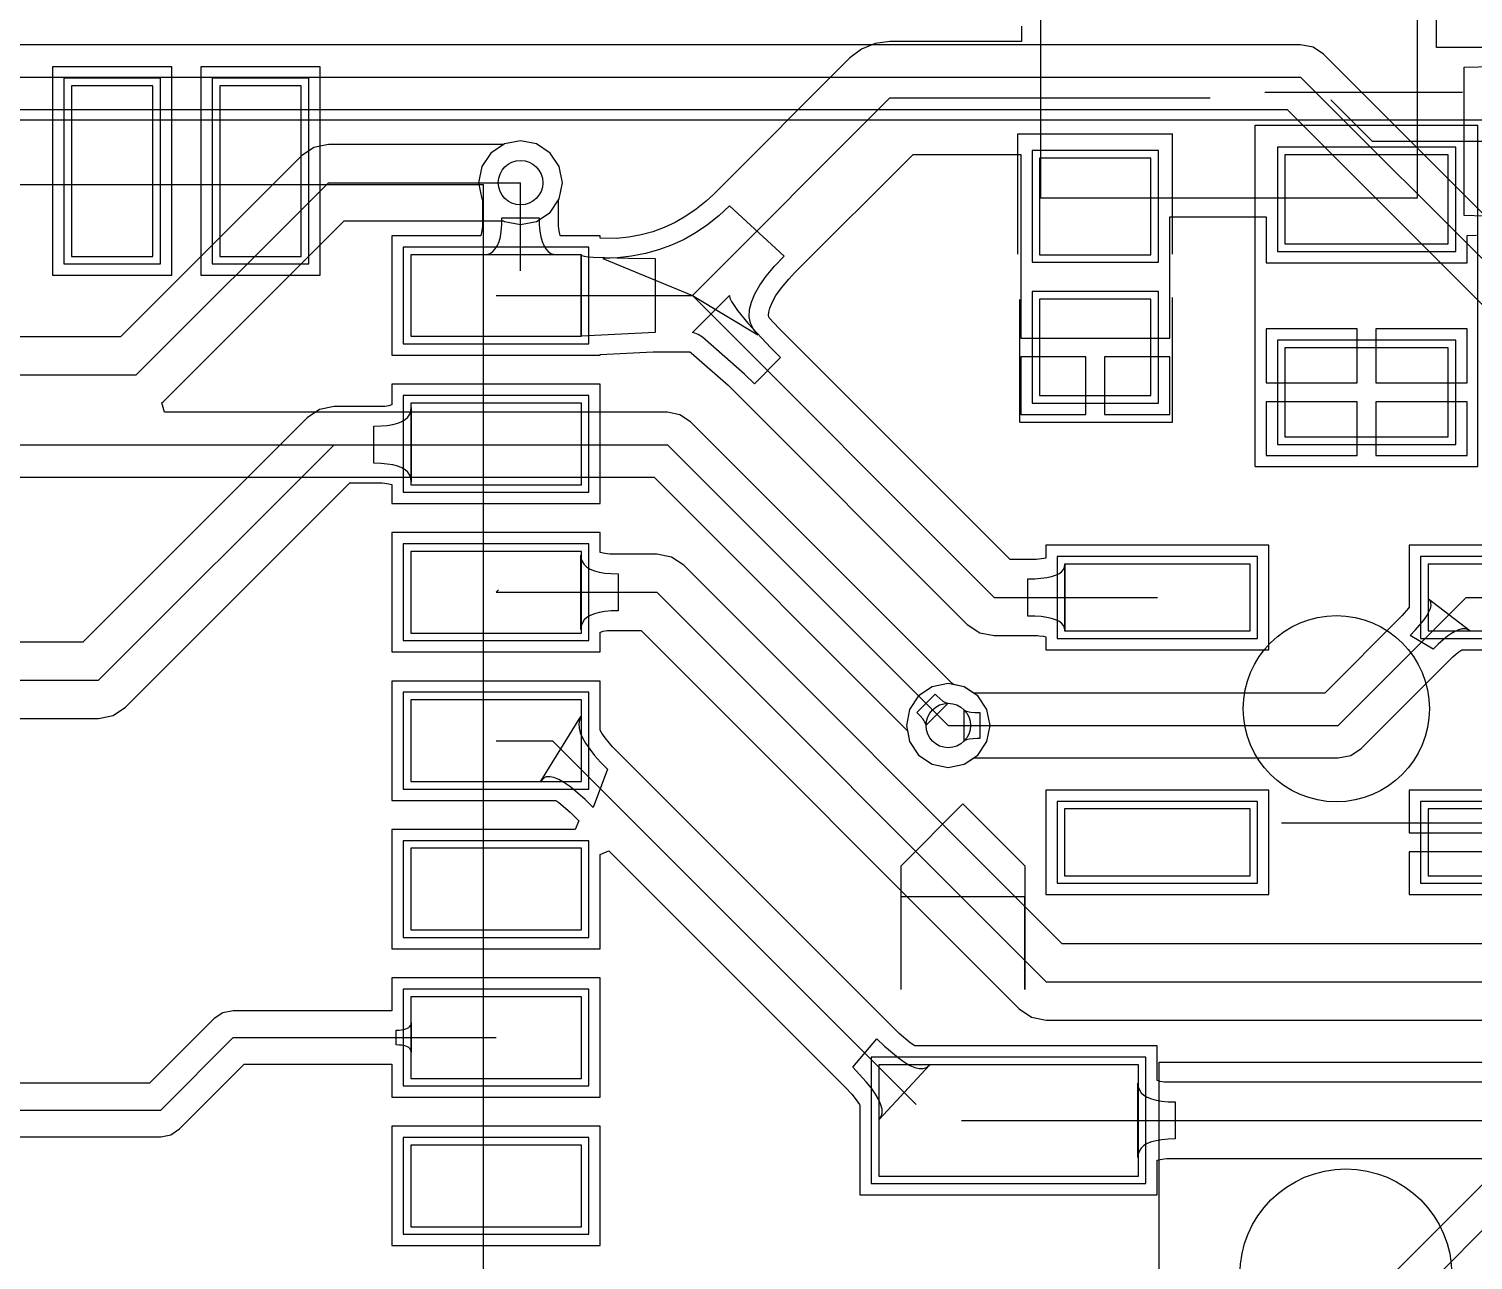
# Model space of a CAD drawing. Header units: millimetres. Extents: x 31.7 to 126, y 35.8 to 88.7.
# Drawn here: x 85.14 to 104.61, y 45.35 to 61.94 of the extents above; entities that cross this region are included whole.
import ezdxf

# ---------------------------------------------------------------- set-up
doc = ezdxf.new("R2010")
doc.units = ezdxf.units.MM
for name, color, linetype in [('BottomLayer', 5, 'Continuous'), ('BottomOverlay', 54, 'Continuous'), ('MultiLayer', 9, 'Continuous'), ('TopLayer', 1, 'Continuous'), ('TopOverlay', 2, 'Continuous'), ('TopPaste', 8, 'Continuous'), ('TopSolder', 216, 'Continuous')]:
    doc.layers.add(name, color=color, linetype=linetype)

# ---------------------------------------------------------------- blocks, each defined once
blk = doc.blocks.new('__2812__1')
at = {"layer": 'TopLayer'}
for p, q in [((-1.25, 0.45), (-1.25, -0.45)), ((1.25, 0.45), (-1.25, 0.45)), ((1.25, -0.45), (1.25, 0.45)), ((3.65, 0.45), (3.65, -0.45)), ((6.15, 0.45), (3.65, 0.45)), ((6.15, -0.45), (6.15, 0.45)), ((-1.25, -0.45), (1.25, -0.45)), ((3.65, -0.45), (6.15, -0.45)), ((-1.25, -2.85), (-1.25, -3.75)), ((1.25, -2.85), (-1.25, -2.85)), ((1.25, -3.75), (1.25, -2.85)), ((3.65, -2.85), (3.65, -3.75)), ((6.15, -2.85), (3.65, -2.85)), ((6.15, -3.75), (6.15, -2.85)), ((-1.25, -3.75), (1.25, -3.75)), ((3.65, -3.75), (6.15, -3.75))]:
    blk.add_line(p, q, dxfattribs=at)
at = {"layer": 'TopOverlay'}
blk.add_line((6.706, -4.115), (6.706, -2.388), dxfattribs=at)
blk.add_circle((2.413, -1.499), 1.255, dxfattribs=at)
at = {"layer": 'TopPaste'}
for p, q in [((-1.25, 0.45), (-1.25, -0.45)), ((1.25, 0.45), (-1.25, 0.45)), ((1.25, -0.45), (1.25, 0.45)), ((3.65, 0.45), (3.65, -0.45)), ((6.15, 0.45), (3.65, 0.45)), ((6.15, -0.45), (6.15, 0.45)), ((-1.25, -0.45), (1.25, -0.45)), ((3.65, -0.45), (6.15, -0.45)), ((-1.25, -2.85), (-1.25, -3.75)), ((1.25, -2.85), (-1.25, -2.85)), ((1.25, -3.75), (1.25, -2.85)), ((3.65, -2.85), (3.65, -3.75)), ((6.15, -2.85), (3.65, -2.85)), ((6.15, -3.75), (6.15, -2.85)), ((-1.25, -3.75), (1.25, -3.75)), ((3.65, -3.75), (6.15, -3.75))]:
    blk.add_line(p, q, dxfattribs=at)
at = {"layer": 'TopSolder'}
for p, q in [((-1.352, 0.552), (-1.352, -0.552)), ((1.352, 0.552), (-1.352, 0.552)), ((1.352, -0.552), (1.352, 0.552)), ((3.548, 0.552), (3.548, -0.552)), ((6.252, 0.552), (3.548, 0.552)), ((6.252, -0.552), (6.252, 0.552)), ((-1.352, -0.552), (1.352, -0.552)), ((3.548, -0.552), (6.252, -0.552)), ((-1.352, -2.748), (-1.352, -3.852)), ((1.352, -2.748), (-1.352, -2.748)), ((1.352, -3.852), (1.352, -2.748)), ((3.548, -2.748), (3.548, -3.852)), ((6.252, -2.748), (3.548, -2.748)), ((6.252, -3.852), (6.252, -2.748)), ((-1.352, -3.852), (1.352, -3.852)), ((3.548, -3.852), (6.252, -3.852))]:
    blk.add_line(p, q, dxfattribs=at)
blk = doc.blocks.new('18650____________B_2')
at = {"layer": 'BottomOverlay'}
for p, q in [((-0.469, 22), (76.531, 22)), ((61.746, 12.524), (67.077, 12.524))]:
    blk.add_line(p, q, dxfattribs=at)
blk = doc.blocks.new('ESP8266_12F_3')
at = {"layer": 'TopLayer'}
for p, q in [((-9.099, 5.046), (-9.099, 3.946)), ((-6.799, 5.046), (-9.099, 5.046)), ((-6.799, 3.946), (-6.799, 5.046)), ((7.22, 5.057), (7.22, 3.957)), ((9.52, 5.057), (7.22, 5.057)), ((9.52, 3.957), (9.52, 5.057)), ((-9.099, 3.946), (-6.799, 3.946)), ((7.22, 3.957), (9.52, 3.957)), ((-9.099, 3.046), (-9.099, 1.946)), ((-6.799, 3.046), (-9.099, 3.046)), ((-6.799, 1.946), (-6.799, 3.046)), ((7.22, 3.057), (7.22, 1.957)), ((9.52, 3.057), (7.22, 3.057)), ((9.52, 1.957), (9.52, 3.057)), ((7.22, 1.957), (9.52, 1.957)), ((-9.099, 1.946), (-6.799, 1.946)), ((-9.099, 1.046), (-9.099, -0.054)), ((-6.799, 1.046), (-9.099, 1.046)), ((-6.799, -0.054), (-6.799, 1.046)), ((7.22, 1.057), (7.22, -0.043)), ((9.52, 1.057), (7.22, 1.057)), ((9.52, -0.043), (9.52, 1.057)), ((-9.099, -0.054), (-6.799, -0.054)), ((7.22, -0.043), (9.52, -0.043)), ((-9.099, -0.954), (-9.099, -2.054)), ((-6.799, -0.954), (-9.099, -0.954)), ((-6.799, -2.054), (-6.799, -0.954)), ((7.22, -0.943), (7.22, -2.043)), ((9.52, -0.943), (7.22, -0.943)), ((9.52, -2.043), (9.52, -0.943)), ((-9.099, -2.054), (-6.799, -2.054)), ((7.22, -2.043), (9.52, -2.043)), ((-9.099, -2.954), (-9.099, -4.054)), ((-6.799, -2.954), (-9.099, -2.954)), ((-6.799, -4.054), (-6.799, -2.954)), ((7.22, -2.943), (7.22, -4.043)), ((9.52, -2.943), (7.22, -2.943)), ((9.52, -4.043), (9.52, -2.943)), ((-9.099, -4.054), (-6.799, -4.054)), ((7.22, -4.043), (9.52, -4.043)), ((-9.099, -4.954), (-9.099, -6.054)), ((-6.799, -4.954), (-9.099, -4.954)), ((-6.799, -6.054), (-6.799, -4.954)), ((7.22, -4.943), (7.22, -6.043)), ((9.52, -4.943), (7.22, -4.943)), ((9.52, -6.043), (9.52, -4.943)), ((-9.099, -6.054), (-6.799, -6.054)), ((7.22, -6.043), (9.52, -6.043)), ((-9.099, -6.954), (-9.099, -8.054)), ((-6.799, -6.954), (-9.099, -6.954)), ((-6.799, -8.054), (-6.799, -6.954)), ((7.22, -6.943), (7.22, -8.043)), ((9.52, -6.943), (7.22, -6.943)), ((9.52, -8.043), (9.52, -6.943)), ((-9.099, -8.054), (-6.799, -8.054)), ((7.22, -8.043), (9.52, -8.043)), ((-9.099, -8.954), (-9.099, -10.054)), ((-6.799, -8.954), (-9.099, -8.954)), ((-6.799, -10.054), (-6.799, -8.954)), ((7.22, -8.943), (7.22, -10.043)), ((9.52, -8.943), (7.22, -8.943)), ((9.52, -10.043), (9.52, -8.943)), ((-9.099, -10.054), (-6.799, -10.054)), ((-5.324, -10.031), (-5.324, -12.331)), ((-4.224, -10.031), (-5.324, -10.031)), ((-4.224, -12.331), (-4.224, -10.031)), ((-3.324, -10.031), (-3.324, -12.331)), ((-2.224, -10.031), (-3.324, -10.031)), ((-2.224, -12.331), (-2.224, -10.031)), ((-1.324, -10.031), (-1.324, -12.331)), ((-0.224, -10.031), (-1.324, -10.031)), ((-0.224, -12.331), (-0.224, -10.031)), ((0.676, -10.031), (0.676, -12.331)), ((1.776, -10.031), (0.676, -10.031)), ((1.776, -12.331), (1.776, -10.031)), ((2.676, -10.031), (2.676, -12.331)), ((3.776, -10.031), (2.676, -10.031)), ((3.776, -12.331), (3.776, -10.031)), ((7.22, -10.043), (9.52, -10.043)), ((-5.324, -12.331), (-4.224, -12.331)), ((-3.324, -12.331), (-2.224, -12.331)), ((-1.324, -12.331), (-0.224, -12.331)), ((0.676, -12.331), (1.776, -12.331)), ((2.676, -12.331), (3.776, -12.331))]:
    blk.add_line(p, q, dxfattribs=at)
at = {"layer": 'TopOverlay'}
for p, q in [((8.22, 13.002), (-7.78, 13.002)), ((-7.78, 13.002), (-7.78, -10.998)), ((8.22, 13.002), (8.22, -10.998)), ((8.152, 6.9), (-7.848, 6.9)), ((8.22, -10.998), (-7.78, -10.998))]:
    blk.add_line(p, q, dxfattribs=at)
at = {"layer": 'TopPaste'}
for p, q in [((-9.099, 5.046), (-9.099, 3.946)), ((-6.799, 5.046), (-9.099, 5.046)), ((-6.799, 3.946), (-6.799, 5.046)), ((7.22, 5.057), (7.22, 3.957)), ((9.52, 5.057), (7.22, 5.057)), ((9.52, 3.957), (9.52, 5.057)), ((-9.099, 3.946), (-6.799, 3.946)), ((7.22, 3.957), (9.52, 3.957)), ((-9.099, 3.046), (-9.099, 1.946)), ((-6.799, 3.046), (-9.099, 3.046)), ((-6.799, 1.946), (-6.799, 3.046)), ((7.22, 3.057), (7.22, 1.957)), ((9.52, 3.057), (7.22, 3.057)), ((9.52, 1.957), (9.52, 3.057)), ((7.22, 1.957), (9.52, 1.957)), ((-9.099, 1.946), (-6.799, 1.946)), ((-9.099, 1.046), (-9.099, -0.054)), ((-6.799, 1.046), (-9.099, 1.046)), ((-6.799, -0.054), (-6.799, 1.046)), ((7.22, 1.057), (7.22, -0.043)), ((9.52, 1.057), (7.22, 1.057)), ((9.52, -0.043), (9.52, 1.057)), ((-9.099, -0.054), (-6.799, -0.054)), ((7.22, -0.043), (9.52, -0.043)), ((-9.099, -0.954), (-9.099, -2.054)), ((-6.799, -0.954), (-9.099, -0.954)), ((-6.799, -2.054), (-6.799, -0.954)), ((7.22, -0.943), (7.22, -2.043)), ((9.52, -0.943), (7.22, -0.943)), ((9.52, -2.043), (9.52, -0.943)), ((-9.099, -2.054), (-6.799, -2.054)), ((7.22, -2.043), (9.52, -2.043)), ((-9.099, -2.954), (-9.099, -4.054)), ((-6.799, -2.954), (-9.099, -2.954)), ((-6.799, -4.054), (-6.799, -2.954)), ((7.22, -2.943), (7.22, -4.043)), ((9.52, -2.943), (7.22, -2.943)), ((9.52, -4.043), (9.52, -2.943)), ((-9.099, -4.054), (-6.799, -4.054)), ((7.22, -4.043), (9.52, -4.043)), ((-9.099, -4.954), (-9.099, -6.054)), ((-6.799, -4.954), (-9.099, -4.954)), ((-6.799, -6.054), (-6.799, -4.954)), ((7.22, -4.943), (7.22, -6.043)), ((9.52, -4.943), (7.22, -4.943)), ((9.52, -6.043), (9.52, -4.943)), ((-9.099, -6.054), (-6.799, -6.054)), ((7.22, -6.043), (9.52, -6.043)), ((-9.099, -6.954), (-9.099, -8.054)), ((-6.799, -6.954), (-9.099, -6.954)), ((-6.799, -8.054), (-6.799, -6.954)), ((7.22, -6.943), (7.22, -8.043)), ((9.52, -6.943), (7.22, -6.943)), ((9.52, -8.043), (9.52, -6.943)), ((-9.099, -8.054), (-6.799, -8.054)), ((7.22, -8.043), (9.52, -8.043)), ((-9.099, -8.954), (-9.099, -10.054)), ((-6.799, -8.954), (-9.099, -8.954)), ((-6.799, -10.054), (-6.799, -8.954)), ((7.22, -8.943), (7.22, -10.043)), ((9.52, -8.943), (7.22, -8.943)), ((9.52, -10.043), (9.52, -8.943)), ((-9.099, -10.054), (-6.799, -10.054)), ((-5.324, -10.031), (-5.324, -12.331)), ((-4.224, -10.031), (-5.324, -10.031)), ((-4.224, -12.331), (-4.224, -10.031)), ((-3.324, -10.031), (-3.324, -12.331)), ((-2.224, -10.031), (-3.324, -10.031)), ((-2.224, -12.331), (-2.224, -10.031)), ((-1.324, -10.031), (-1.324, -12.331)), ((-0.224, -10.031), (-1.324, -10.031)), ((-0.224, -12.331), (-0.224, -10.031)), ((0.676, -10.031), (0.676, -12.331)), ((1.776, -10.031), (0.676, -10.031)), ((1.776, -12.331), (1.776, -10.031)), ((2.676, -10.031), (2.676, -12.331)), ((3.776, -10.031), (2.676, -10.031)), ((3.776, -12.331), (3.776, -10.031)), ((7.22, -10.043), (9.52, -10.043)), ((-5.324, -12.331), (-4.224, -12.331)), ((-3.324, -12.331), (-2.224, -12.331)), ((-1.324, -12.331), (-0.224, -12.331)), ((0.676, -12.331), (1.776, -12.331)), ((2.676, -12.331), (3.776, -12.331))]:
    blk.add_line(p, q, dxfattribs=at)
at = {"layer": 'TopSolder'}
for p, q in [((-9.201, 5.147), (-9.201, 3.844)), ((-6.698, 5.147), (-9.201, 5.147)), ((-6.698, 3.844), (-6.698, 5.147)), ((7.119, 5.158), (7.119, 3.855)), ((9.622, 5.158), (7.119, 5.158)), ((9.622, 3.855), (9.622, 5.158)), ((-9.201, 3.844), (-6.698, 3.844)), ((7.119, 3.855), (9.622, 3.855)), ((-9.201, 3.147), (-9.201, 1.844)), ((-6.698, 3.147), (-9.201, 3.147)), ((-6.698, 1.844), (-6.698, 3.147)), ((7.119, 3.158), (7.119, 1.855)), ((9.622, 3.158), (7.119, 3.158)), ((9.622, 1.855), (9.622, 3.158)), ((-9.201, 1.844), (-6.698, 1.844)), ((7.119, 1.855), (9.622, 1.855)), ((-9.201, 1.147), (-9.201, -0.156)), ((-6.698, 1.147), (-9.201, 1.147)), ((-6.698, -0.156), (-6.698, 1.147)), ((7.119, 1.158), (7.119, -0.145)), ((9.622, 1.158), (7.119, 1.158)), ((9.622, -0.145), (9.622, 1.158)), ((-9.201, -0.156), (-6.698, -0.156)), ((7.119, -0.145), (9.622, -0.145)), ((-9.201, -0.853), (-9.201, -2.156)), ((-6.698, -0.853), (-9.201, -0.853)), ((-6.698, -2.156), (-6.698, -0.853)), ((7.119, -0.842), (7.119, -2.145)), ((9.622, -0.842), (7.119, -0.842)), ((9.622, -2.145), (9.622, -0.842)), ((-9.201, -2.156), (-6.698, -2.156)), ((7.119, -2.145), (9.622, -2.145)), ((-9.201, -2.853), (-9.201, -4.156)), ((-6.698, -2.853), (-9.201, -2.853)), ((-6.698, -4.156), (-6.698, -2.853)), ((7.119, -2.842), (7.119, -4.145)), ((9.622, -2.842), (7.119, -2.842)), ((9.622, -4.145), (9.622, -2.842)), ((-9.201, -4.156), (-6.698, -4.156)), ((7.119, -4.145), (9.622, -4.145)), ((-9.201, -4.853), (-9.201, -6.156)), ((-6.698, -4.853), (-9.201, -4.853)), ((-6.698, -6.156), (-6.698, -4.853)), ((7.119, -4.842), (7.119, -6.145)), ((9.622, -4.842), (7.119, -4.842)), ((9.622, -6.145), (9.622, -4.842)), ((-9.201, -6.156), (-6.698, -6.156)), ((7.119, -6.145), (9.622, -6.145)), ((-9.201, -6.853), (-9.201, -8.156)), ((-6.698, -6.853), (-9.201, -6.853)), ((-6.698, -8.156), (-6.698, -6.853)), ((7.119, -6.842), (7.119, -8.145)), ((9.622, -6.842), (7.119, -6.842)), ((9.622, -8.145), (9.622, -6.842)), ((-9.201, -8.156), (-6.698, -8.156)), ((7.119, -8.145), (9.622, -8.145)), ((-9.201, -8.853), (-9.201, -10.156)), ((-6.698, -8.853), (-9.201, -8.853)), ((-6.698, -10.156), (-6.698, -8.853)), ((7.119, -8.842), (7.119, -10.145)), ((9.622, -8.842), (7.119, -8.842)), ((9.622, -10.145), (9.622, -8.842)), ((-5.426, -9.929), (-5.426, -12.432)), ((-4.123, -9.929), (-5.426, -9.929)), ((-4.123, -12.432), (-4.123, -9.929)), ((-3.426, -9.929), (-3.426, -12.432)), ((-2.123, -9.929), (-3.426, -9.929)), ((-2.123, -12.432), (-2.123, -9.929)), ((-1.426, -9.929), (-1.426, -12.432)), ((-0.123, -9.929), (-1.426, -9.929)), ((-0.123, -12.432), (-0.123, -9.929)), ((0.574, -9.929), (0.574, -12.432)), ((1.877, -9.929), (0.574, -9.929)), ((1.877, -12.432), (1.877, -9.929)), ((2.574, -9.929), (2.574, -12.432)), ((3.877, -9.929), (2.574, -9.929)), ((3.877, -12.432), (3.877, -9.929)), ((-9.201, -10.156), (-6.698, -10.156)), ((7.119, -10.145), (9.622, -10.145)), ((-5.426, -12.432), (-4.123, -12.432)), ((-3.426, -12.432), (-2.123, -12.432)), ((-1.426, -12.432), (-0.123, -12.432)), ((0.574, -12.432), (1.877, -12.432)), ((2.574, -12.432), (3.877, -12.432))]:
    blk.add_line(p, q, dxfattribs=at)
blk = doc.blocks.new('SWITCH_6X6_14')
at = {"layer": 'TopLayer'}
for p, q in [((-1.115, 0.75), (-1.115, -0.75)), ((2.385, 0.75), (-1.115, 0.75)), ((2.385, -0.75), (2.385, 0.75)), ((8.054, 0.75), (8.054, -0.75)), ((11.554, 0.75), (8.054, 0.75)), ((11.554, -0.75), (11.554, 0.75)), ((-1.115, -0.75), (2.385, -0.75)), ((8.054, -0.75), (11.554, -0.75)), ((-1.115, -3.263), (-1.115, -4.763)), ((2.385, -3.263), (-1.115, -3.263)), ((2.385, -4.763), (2.385, -3.263)), ((8.054, -3.263), (8.054, -4.763)), ((11.554, -3.263), (8.054, -3.263)), ((11.554, -4.763), (11.554, -3.263)), ((-1.115, -4.763), (2.385, -4.763)), ((8.054, -4.763), (11.554, -4.763))]:
    blk.add_line(p, q, dxfattribs=at)
at = {"layer": 'TopOverlay'}
for p, q in [((2.667, 0.787), (7.772, 0.787)), ((2.667, -4.775), (2.667, 0.787)), ((7.772, -4.775), (7.772, 0.787)), ((2.667, -4.775), (7.772, -4.775))]:
    blk.add_line(p, q, dxfattribs=at)
blk.add_circle((5.182, -2.083), 1.429, dxfattribs=at)
at = {"layer": 'TopPaste'}
for p, q in [((-1.115, 0.75), (-1.115, -0.75)), ((2.385, 0.75), (-1.115, 0.75)), ((2.385, -0.75), (2.385, 0.75)), ((8.054, 0.75), (8.054, -0.75)), ((11.554, 0.75), (8.054, 0.75)), ((11.554, -0.75), (11.554, 0.75)), ((-1.115, -0.75), (2.385, -0.75)), ((8.054, -0.75), (11.554, -0.75)), ((-1.115, -3.263), (-1.115, -4.763)), ((2.385, -3.263), (-1.115, -3.263)), ((2.385, -4.763), (2.385, -3.263)), ((8.054, -3.263), (8.054, -4.763)), ((11.554, -3.263), (8.054, -3.263)), ((11.554, -4.763), (11.554, -3.263)), ((-1.115, -4.763), (2.385, -4.763)), ((8.054, -4.763), (11.554, -4.763))]:
    blk.add_line(p, q, dxfattribs=at)
at = {"layer": 'TopSolder'}
for p, q in [((-1.217, 0.852), (-1.217, -0.852)), ((2.487, 0.852), (-1.217, 0.852)), ((2.487, -0.852), (2.487, 0.852)), ((7.953, 0.852), (7.953, -0.852)), ((11.656, 0.852), (7.953, 0.852)), ((11.656, -0.852), (11.656, 0.852)), ((-1.217, -0.852), (2.487, -0.852)), ((7.953, -0.852), (11.656, -0.852)), ((-1.217, -3.162), (-1.217, -4.865)), ((2.487, -3.162), (-1.217, -3.162)), ((2.487, -4.865), (2.487, -3.162)), ((7.953, -3.162), (7.953, -4.865)), ((11.656, -3.162), (7.953, -3.162)), ((11.656, -4.865), (11.656, -3.162)), ((-1.217, -4.865), (2.487, -4.865)), ((7.953, -4.865), (11.656, -4.865))]:
    blk.add_line(p, q, dxfattribs=at)
blk = doc.blocks.new('C3528_65')
at = {"layer": 'TopLayer'}
for p, q in [((-1.9, 1.1), (-1.9, -1.1)), ((-0.7, 1.1), (-1.9, 1.1)), ((-0.7, -1.1), (-0.7, 1.1)), ((0.7, 1.1), (0.7, -1.1)), ((1.9, 1.1), (0.7, 1.1)), ((1.9, -1.1), (1.9, 1.1)), ((-1.9, -1.1), (-0.7, -1.1)), ((0.7, -1.1), (1.9, -1.1))]:
    blk.add_line(p, q, dxfattribs=at)
at = {"layer": 'TopOverlay'}
for p, q in [((-2.3, 0), (-2.3, 1.5)), ((2.3, 1.5), (-2.3, 1.5)), ((2.3, -1.5), (2.3, 1.5)), ((-2.743, -1.372), (-2.743, 1.295)), ((-2.3, -1.5), (-2.3, 0)), ((2.3, -1.5), (-2.3, -1.5))]:
    blk.add_line(p, q, dxfattribs=at)
at = {"layer": 'TopPaste'}
for p, q in [((-1.9, 1.1), (-1.9, -1.1)), ((-0.7, 1.1), (-1.9, 1.1)), ((-0.7, -1.1), (-0.7, 1.1)), ((0.7, 1.1), (0.7, -1.1)), ((1.9, 1.1), (0.7, 1.1)), ((1.9, -1.1), (1.9, 1.1)), ((-1.9, -1.1), (-0.7, -1.1)), ((0.7, -1.1), (1.9, -1.1))]:
    blk.add_line(p, q, dxfattribs=at)
at = {"layer": 'TopSolder'}
for p, q in [((-2.002, 1.202), (-2.002, -1.202)), ((-0.598, 1.202), (-2.002, 1.202)), ((-0.598, -1.202), (-0.598, 1.202)), ((0.598, 1.202), (0.598, -1.202)), ((2.002, 1.202), (0.598, 1.202)), ((2.002, -1.202), (2.002, 1.202)), ((-2.002, -1.202), (-0.598, -1.202)), ((0.598, -1.202), (2.002, -1.202))]:
    blk.add_line(p, q, dxfattribs=at)
blk = doc.blocks.new('C0805_66')
at = {"layer": 'TopLayer'}
for p, q in [((-0.3, 0.75), (-1.6, 0.75)), ((-1.6, 0.75), (-1.6, -0.75)), ((-0.3, -0.75), (-0.3, 0.75)), ((1.6, 0.75), (0.3, 0.75)), ((0.3, 0.75), (0.3, -0.75)), ((1.6, -0.75), (1.6, 0.75)), ((-1.6, -0.75), (-0.3, -0.75)), ((0.3, -0.75), (1.6, -0.75))]:
    blk.add_line(p, q, dxfattribs=at)
at = {"layer": 'TopOverlay'}
for p, q in [((-1.93, -1.041), (-1.93, 1.041)), ((-0.305, 1.041), (-1.93, 1.041)), ((1.956, 1.041), (0.279, 1.041)), ((1.956, -1.016), (1.956, 1.041)), ((-0.305, -1.041), (-1.93, -1.041)), ((1.956, -1.016), (0.305, -1.016))]:
    blk.add_line(p, q, dxfattribs=at)
at = {"layer": 'TopPaste'}
for p, q in [((-0.3, 0.75), (-1.6, 0.75)), ((-1.6, 0.75), (-1.6, -0.75)), ((-0.3, -0.75), (-0.3, 0.75)), ((1.6, 0.75), (0.3, 0.75)), ((0.3, 0.75), (0.3, -0.75)), ((1.6, -0.75), (1.6, 0.75)), ((-1.6, -0.75), (-0.3, -0.75)), ((0.3, -0.75), (1.6, -0.75))]:
    blk.add_line(p, q, dxfattribs=at)
at = {"layer": 'TopSolder'}
for p, q in [((-0.198, 0.852), (-1.702, 0.852)), ((-1.702, 0.852), (-1.702, -0.852)), ((-0.198, -0.852), (-0.198, 0.852)), ((1.702, 0.852), (0.198, 0.852)), ((0.198, 0.852), (0.198, -0.852)), ((1.702, -0.852), (1.702, 0.852)), ((-1.702, -0.852), (-0.198, -0.852)), ((0.198, -0.852), (1.702, -0.852))]:
    blk.add_line(p, q, dxfattribs=at)

msp = doc.modelspace()

# ---------------------------------------------------------------- linework, layer by layer
at = {"layer": 'BottomLayer'}
for p, q in [((102.286, 61.728), (67.491, 61.728)), ((102.453, 61.694), (102.286, 61.728)), ((102.595, 61.599), (102.453, 61.694)), ((106.71, 57.485), (102.595, 61.599)), ((67.31, 61.29), (102.286, 61.29)), ((102.286, 61.29), (106.401, 57.175)), ((67.31, 60.853), (102.105, 60.853)), ((102.105, 60.853), (105.963, 56.994)), ((89.179, 60.382), (88.983, 60.343)), ((91.542, 60.382), (89.179, 60.382)), ((91.554, 60.39), (91.542, 60.382)), ((91.77, 60.433), (91.554, 60.39)), ((91.986, 60.39), (91.77, 60.433)), ((92.17, 60.267), (91.986, 60.39)), ((88.816, 60.231), (86.376, 57.791)), ((88.983, 60.343), (88.816, 60.231)), ((92.292, 60.084), (92.17, 60.267)), ((92.335, 59.868), (92.292, 60.084)), ((86.589, 57.277), (89.179, 59.868)), ((89.179, 59.868), (91.77, 59.868)), ((92.292, 59.652), (92.335, 59.868)), ((92.17, 59.468), (92.292, 59.652)), ((91.986, 59.346), (92.17, 59.468)), ((86.952, 56.914), (89.392, 59.354)), ((89.392, 59.354), (91.542, 59.354)), ((91.542, 59.354), (91.554, 59.346)), ((91.554, 59.346), (91.77, 59.303)), ((91.77, 59.303), (91.986, 59.346)), ((86.376, 57.791), (82.816, 57.791)), ((68.631, 57.277), (86.589, 57.277)), ((86.934, 56.902), (86.952, 56.914)), ((86.972, 56.775), (86.934, 56.902)), ((93.751, 56.775), (86.972, 56.775)), ((93.919, 56.741), (93.751, 56.775)), ((94.061, 56.646), (93.919, 56.741)), ((97.59, 53.117), (94.061, 56.646)), ((77.394, 56.337), (93.751, 56.337)), ((93.751, 56.337), (97.536, 52.553)), ((77.755, 55.9), (93.57, 55.9)), ((93.57, 55.9), (96.984, 52.486)), ((97.113, 52.728), (97.36, 52.976)), ((97.36, 52.976), (97.384, 52.952)), ((97.606, 53.104), (97.59, 53.117)), ((97.752, 53.074), (97.606, 53.104)), ((97.935, 52.952), (97.752, 53.074)), ((97.533, 52.853), (97.236, 52.556)), ((97.384, 52.952), (97.465, 52.883)), ((97.465, 52.883), (97.482, 52.872)), ((97.482, 52.872), (97.497, 52.863)), ((97.497, 52.863), (97.51, 52.857)), ((97.51, 52.857), (97.522, 52.854)), ((97.522, 52.854), (97.533, 52.853)), ((98.058, 52.769), (97.935, 52.952)), ((98.101, 52.553), (98.058, 52.769)), ((97.157, 52.682), (97.113, 52.728)), ((97.192, 52.641), (97.157, 52.682)), ((97.205, 52.623), (97.192, 52.641)), ((97.217, 52.607), (97.205, 52.623)), ((97.225, 52.592), (97.217, 52.607)), ((97.231, 52.578), (97.225, 52.592)), ((97.235, 52.566), (97.231, 52.578)), ((96.984, 52.486), (96.985, 52.485)), ((96.985, 52.485), (97.014, 52.336)), ((97.236, 52.556), (97.235, 52.566)), ((98.058, 52.336), (98.101, 52.553)), ((97.014, 52.336), (97.137, 52.153)), ((97.935, 52.153), (98.058, 52.336)), ((97.137, 52.153), (97.32, 52.031)), ((97.32, 52.031), (97.536, 51.988)), ((97.536, 51.988), (97.752, 52.031)), ((97.752, 52.031), (97.935, 52.153)), ((105.963, 47.596), (103.204, 44.837)), ((103.385, 44.399), (106.401, 47.415))]:
    msp.add_line(p, q, dxfattribs=at)
for centre in [(91.77, 59.868), (97.536, 52.553)]:
    msp.add_circle(centre, 0.3, dxfattribs=at)
at = {"layer": 'MultiLayer'}
for centre in [(91.77, 59.868), (97.536, 52.553)]:
    msp.add_circle(centre, 0.3, dxfattribs=at)
at = {"layer": 'TopLayer'}
for p, q in [((98.781, 62.89), (98.781, 59.665)), ((103.861, 59.665), (103.861, 62.89)), ((104.12, 61.691), (104.12, 62.89)), ((98.522, 61.976), (98.522, 61.771)), ((96.552, 61.745), (96.444, 61.701)), ((96.749, 61.771), (96.552, 61.745)), ((98.522, 61.771), (96.749, 61.771)), ((96.211, 61.549), (94.375, 59.713)), ((96.368, 61.669), (96.211, 61.549)), ((96.444, 61.701), (96.368, 61.669)), ((104.838, 61.691), (104.12, 61.691)), ((87.069, 61.429), (85.461, 61.429)), ((85.461, 61.429), (85.461, 58.621)), ((87.069, 58.621), (87.069, 61.429)), ((89.069, 61.429), (87.461, 61.429)), ((87.461, 61.429), (87.461, 58.621)), ((89.069, 58.621), (89.069, 61.429)), ((104.492, 61.427), (104.872, 61.433)), ((104.492, 59.427), (104.492, 61.427)), ((94.086, 58.348), (96.749, 61.011)), ((96.749, 61.011), (101.067, 61.011)), ((102.692, 60.985), (103.251, 60.427)), ((91.554, 60.39), (91.371, 60.267)), ((91.77, 60.433), (91.554, 60.39)), ((91.986, 60.39), (91.77, 60.433)), ((92.17, 60.267), (91.986, 60.39)), ((103.251, 60.427), (107.238, 60.427)), ((91.371, 60.267), (91.248, 60.084)), ((92.292, 60.084), (92.17, 60.267)), ((95.469, 58.656), (97.064, 60.25)), ((97.064, 60.25), (98.513, 60.25)), ((98.513, 60.25), (98.513, 58.679)), ((91.248, 60.084), (91.205, 59.868)), ((92.335, 59.868), (92.292, 60.084)), ((91.205, 59.868), (91.248, 59.652)), ((91.77, 58.679), (91.77, 59.868)), ((92.292, 59.652), (92.335, 59.868)), ((91.248, 59.652), (91.256, 59.64)), ((91.256, 59.64), (91.256, 59.285)), ((92.284, 59.64), (92.292, 59.652)), ((92.284, 59.285), (92.284, 59.64)), ((94.272, 59.617), (94.138, 59.509)), ((94.375, 59.713), (94.272, 59.617)), ((98.781, 59.665), (103.861, 59.665)), ((91.518, 59.3), (91.52, 59.395)), ((91.52, 59.395), (92.02, 59.395)), ((92.02, 59.395), (92.023, 59.3)), ((93.999, 59.415), (93.855, 59.333)), ((94.138, 59.509), (93.999, 59.415)), ((94.442, 59.421), (94.292, 59.301)), ((94.586, 59.556), (94.442, 59.421)), ((95.324, 58.879), (94.586, 59.556)), ((100.521, 58.679), (100.521, 59.406)), ((100.521, 59.406), (101.821, 59.406)), ((101.821, 59.406), (101.821, 58.79)), ((105.212, 59.401), (104.492, 59.427)), ((91.244, 59.195), (91.234, 59.158)), ((91.253, 59.248), (91.244, 59.195)), ((91.256, 59.285), (91.253, 59.248)), ((91.498, 59.14), (91.51, 59.215)), ((91.51, 59.215), (91.518, 59.3)), ((92.023, 59.3), (92.03, 59.215)), ((92.03, 59.215), (92.043, 59.14)), ((92.287, 59.248), (92.284, 59.285)), ((92.296, 59.195), (92.287, 59.248)), ((92.306, 59.158), (92.296, 59.195)), ((93.553, 59.208), (93.394, 59.164)), ((93.707, 59.265), (93.553, 59.208)), ((93.855, 59.333), (93.707, 59.265)), ((94.136, 59.195), (93.974, 59.103)), ((94.292, 59.301), (94.136, 59.195)), ((91.232, 59.152), (90.036, 59.152)), ((90.036, 59.152), (90.036, 57.544)), ((91.234, 59.158), (91.232, 59.152)), ((91.43, 58.975), (91.458, 59.02)), ((91.458, 59.02), (91.48, 59.075)), ((91.48, 59.075), (91.498, 59.14)), ((92.043, 59.14), (92.06, 59.075)), ((92.06, 59.075), (92.083, 59.02)), ((92.083, 59.02), (92.11, 58.975)), ((92.308, 59.152), (92.306, 59.158)), ((92.566, 59.152), (92.308, 59.152)), ((92.572, 59.154), (92.566, 59.152)), ((92.58, 59.153), (92.572, 59.154)), ((92.587, 59.154), (92.58, 59.153)), ((92.597, 59.152), (92.587, 59.154)), ((92.844, 59.152), (92.597, 59.152)), ((92.844, 59.121), (92.844, 59.152)), ((93.063, 59.115), (92.844, 59.121)), ((93.229, 59.133), (93.063, 59.115)), ((93.394, 59.164), (93.229, 59.133)), ((93.806, 59.025), (93.632, 58.962)), ((93.974, 59.103), (93.806, 59.025)), ((104.529, 59.157), (104.656, 59.162)), ((104.529, 58.79), (104.529, 59.157)), ((91.27, 58.895), (91.318, 58.9)), ((92.27, 58.895), (91.27, 58.895)), ((91.318, 58.9), (91.36, 58.915)), ((91.36, 58.915), (91.398, 58.94)), ((91.398, 58.94), (91.43, 58.975)), ((92.11, 58.975), (92.143, 58.94)), ((92.143, 58.94), (92.18, 58.915)), ((92.18, 58.915), (92.223, 58.9)), ((92.223, 58.9), (92.27, 58.895)), ((92.587, 57.801), (92.587, 58.895)), ((92.587, 58.895), (92.597, 58.886)), ((92.597, 58.886), (92.627, 58.878)), ((92.627, 58.878), (92.677, 58.871)), ((92.677, 58.871), (92.747, 58.865)), ((92.747, 58.865), (93.227, 58.85)), ((93.076, 58.855), (92.879, 58.848)), ((92.879, 58.848), (94.086, 58.348)), ((93.267, 58.877), (93.076, 58.855)), ((93.227, 58.85), (93.587, 58.848)), ((93.453, 58.912), (93.267, 58.877)), ((93.632, 58.962), (93.453, 58.912)), ((93.587, 58.848), (93.587, 57.848)), ((95.193, 58.741), (95.324, 58.879)), ((85.461, 58.621), (87.069, 58.621)), ((87.461, 58.621), (89.069, 58.621)), ((94.995, 58.486), (95.083, 58.61)), ((95.083, 58.61), (95.193, 58.741)), ((95.386, 58.568), (95.469, 58.656)), ((98.513, 58.679), (98.513, 58.644)), ((98.513, 58.644), (98.513, 58.552)), ((100.521, 58.644), (100.521, 58.679)), ((100.521, 58.552), (100.521, 58.644)), ((101.821, 58.79), (104.529, 58.79)), ((94.928, 58.37), (94.995, 58.486)), ((95.213, 58.346), (95.288, 58.451)), ((95.288, 58.451), (95.386, 58.568)), ((98.513, 58.552), (98.513, 58.517)), ((98.513, 58.517), (98.513, 57.775)), ((100.521, 58.517), (100.521, 58.552)), ((100.521, 57.775), (100.521, 58.517)), ((91.44, 58.348), (94.086, 58.348)), ((94.086, 57.848), (94.586, 58.349)), ((94.086, 57.848), (94.586, 58.349)), ((94.086, 58.348), (98.157, 54.278)), ((94.086, 58.348), (94.97, 57.818)), ((94.586, 58.349), (94.593, 58.314)), ((94.586, 58.349), (94.593, 58.314)), ((94.593, 58.314), (94.614, 58.268)), ((94.593, 58.314), (94.614, 58.268)), ((94.614, 58.268), (94.648, 58.212)), ((94.614, 58.268), (94.648, 58.212)), ((94.857, 58.157), (94.882, 58.26)), ((94.882, 58.26), (94.928, 58.37)), ((95.129, 58.179), (95.16, 58.254)), ((95.16, 58.254), (95.213, 58.346)), ((94.648, 58.212), (94.697, 58.144)), ((94.648, 58.212), (94.697, 58.144)), ((94.697, 58.144), (94.835, 57.977)), ((94.697, 58.144), (94.835, 57.977)), ((94.853, 58.062), (94.857, 58.157)), ((94.871, 57.974), (94.853, 58.062)), ((95.113, 58.083), (95.115, 58.122)), ((95.119, 58.056), (95.113, 58.083)), ((95.115, 58.122), (95.129, 58.179)), ((95.123, 58.048), (95.119, 58.056)), ((95.254, 57.907), (95.123, 58.048)), ((93.587, 57.848), (92.587, 57.801)), ((94.121, 57.841), (94.086, 57.848)), ((94.121, 57.841), (94.086, 57.848)), ((94.166, 57.821), (94.121, 57.841)), ((94.166, 57.821), (94.121, 57.841)), ((94.835, 57.977), (95.145, 57.644)), ((94.835, 57.977), (95.145, 57.644)), ((94.91, 57.892), (94.871, 57.974)), ((94.97, 57.818), (94.91, 57.892)), ((98.37, 54.792), (95.254, 57.907)), ((103.048, 57.898), (101.821, 57.898)), ((101.821, 57.898), (101.821, 57.171)), ((103.048, 57.171), (103.048, 57.898)), ((104.529, 57.898), (103.302, 57.898)), ((103.302, 57.898), (103.302, 57.171)), ((104.529, 57.171), (104.529, 57.898)), ((94.223, 57.786), (94.166, 57.821)), ((94.223, 57.786), (94.166, 57.821)), ((94.79, 57.289), (94.223, 57.786)), ((94.79, 57.289), (94.223, 57.786)), ((95.145, 57.644), (95.276, 57.512)), ((95.145, 57.644), (95.276, 57.512)), ((98.513, 57.775), (100.521, 57.775)), ((90.036, 57.544), (92.577, 57.544)), ((92.577, 57.544), (92.587, 57.542)), ((92.587, 57.542), (92.593, 57.544)), ((92.593, 57.544), (92.599, 57.543)), ((92.599, 57.543), (92.634, 57.544)), ((92.634, 57.544), (92.844, 57.544)), ((92.844, 57.554), (93.56, 57.588)), ((92.844, 57.544), (92.844, 57.554)), ((93.56, 57.588), (94.051, 57.588)), ((94.051, 57.588), (94.069, 57.577)), ((94.069, 57.577), (94.569, 57.139)), ((95.276, 57.512), (94.923, 57.158)), ((95.276, 57.512), (94.923, 57.158)), ((99.39, 57.521), (98.513, 57.521)), ((98.513, 57.521), (98.513, 56.744)), ((99.39, 56.744), (99.39, 57.521)), ((100.521, 57.521), (99.644, 57.521)), ((99.644, 57.521), (99.644, 56.744)), ((100.521, 56.744), (100.521, 57.521)), ((94.923, 57.158), (94.79, 57.289)), ((94.923, 57.158), (94.79, 57.289)), ((92.844, 57.152), (90.036, 57.152)), ((90.036, 57.152), (90.036, 56.875)), ((92.844, 55.544), (92.844, 57.152)), ((94.569, 57.139), (97.793, 53.914)), ((101.821, 57.171), (103.048, 57.171)), ((103.302, 57.171), (104.529, 57.171)), ((89.256, 56.851), (89.059, 56.812)), ((89.905, 56.851), (89.256, 56.851)), ((89.942, 56.854), (89.905, 56.851)), ((89.995, 56.863), (89.942, 56.854)), ((90.032, 56.873), (89.995, 56.863)), ((90.036, 56.875), (90.032, 56.873)), ((103.048, 56.917), (101.821, 56.917)), ((101.821, 56.917), (101.821, 56.19)), ((103.048, 56.19), (103.048, 56.917)), ((104.529, 56.917), (103.302, 56.917)), ((103.302, 56.917), (103.302, 56.19)), ((104.529, 56.19), (104.529, 56.917)), ((88.892, 56.701), (85.868, 53.676)), ((89.059, 56.812), (88.892, 56.701)), ((90.17, 56.65), (90.216, 56.677)), ((90.216, 56.677), (90.251, 56.71)), ((90.251, 56.71), (90.276, 56.747)), ((90.276, 56.747), (90.291, 56.79)), ((90.291, 56.79), (90.296, 56.837)), ((90.296, 56.837), (90.296, 55.837)), ((98.513, 56.744), (99.39, 56.744)), ((99.644, 56.744), (100.521, 56.744)), ((89.793, 56.587), (89.889, 56.59)), ((89.793, 56.087), (89.793, 56.587)), ((89.889, 56.59), (89.974, 56.597)), ((89.974, 56.597), (90.05, 56.61)), ((90.05, 56.61), (90.115, 56.627)), ((90.115, 56.627), (90.17, 56.65)), ((86.081, 53.162), (89.256, 56.337)), ((89.256, 56.337), (91.429, 56.337)), ((89.889, 56.085), (89.793, 56.087)), ((89.974, 56.077), (89.889, 56.085)), ((90.05, 56.065), (89.974, 56.077)), ((101.821, 56.19), (103.048, 56.19)), ((103.302, 56.19), (104.529, 56.19)), ((90.115, 56.047), (90.05, 56.065)), ((90.17, 56.025), (90.115, 56.047)), ((90.216, 55.997), (90.17, 56.025)), ((90.251, 55.965), (90.216, 55.997)), ((90.276, 55.927), (90.251, 55.965)), ((90.291, 55.885), (90.276, 55.927)), ((90.296, 55.837), (90.291, 55.885)), ((86.444, 52.799), (89.468, 55.823)), ((89.468, 55.823), (89.905, 55.823)), ((89.905, 55.823), (89.942, 55.82)), ((89.942, 55.82), (89.995, 55.811)), ((89.995, 55.811), (90.032, 55.801)), ((90.032, 55.801), (90.036, 55.8)), ((90.036, 55.8), (90.036, 55.544)), ((90.036, 55.544), (92.844, 55.544)), ((92.844, 55.152), (90.036, 55.152)), ((90.036, 55.152), (90.036, 53.544)), ((92.844, 54.886), (92.844, 55.152)), ((99.099, 54.982), (98.851, 54.982)), ((98.851, 54.982), (98.851, 54.808)), ((99.108, 54.984), (99.099, 54.982)), ((99.118, 54.982), (99.108, 54.984)), ((101.859, 54.982), (99.118, 54.982)), ((101.859, 53.574), (101.859, 54.982)), ((106.759, 54.982), (103.751, 54.982)), ((103.751, 54.982), (103.751, 54.279)), ((92.584, 53.848), (92.584, 54.848)), ((92.584, 54.848), (92.589, 54.801)), ((92.589, 54.801), (92.604, 54.758)), ((92.604, 54.758), (92.629, 54.721)), ((92.629, 54.721), (92.664, 54.688)), ((92.848, 54.884), (92.844, 54.886)), ((92.885, 54.874), (92.848, 54.884)), ((92.938, 54.866), (92.885, 54.874)), ((92.975, 54.862), (92.938, 54.866)), ((93.607, 54.862), (92.975, 54.862)), ((93.803, 54.823), (93.607, 54.862)), ((93.97, 54.712), (93.803, 54.823)), ((99.07, 49.612), (93.97, 54.712)), ((98.72, 54.792), (98.37, 54.792)), ((98.824, 54.802), (98.72, 54.792)), ((98.851, 54.808), (98.824, 54.802)), ((99.103, 54.687), (99.108, 54.725)), ((99.108, 54.725), (99.108, 53.831)), ((92.664, 54.688), (92.71, 54.661)), ((92.71, 54.661), (92.765, 54.638)), ((92.765, 54.638), (92.83, 54.621)), ((92.83, 54.621), (92.906, 54.608)), ((92.906, 54.608), (92.991, 54.601)), ((92.991, 54.601), (93.087, 54.598)), ((93.087, 54.598), (93.087, 54.098)), ((98.608, 54.528), (98.703, 54.53)), ((98.608, 54.028), (98.608, 54.528)), ((98.703, 54.53), (98.863, 54.546)), ((98.863, 54.546), (98.928, 54.559)), ((98.928, 54.559), (98.983, 54.577)), ((98.983, 54.577), (99.028, 54.599)), ((99.028, 54.599), (99.063, 54.624)), ((99.063, 54.624), (99.088, 54.654)), ((99.088, 54.654), (99.103, 54.687)), ((91.44, 54.348), (91.473, 54.381)), ((91.44, 54.348), (93.607, 54.348)), ((93.607, 54.348), (98.857, 49.098)), ((98.157, 54.278), (100.355, 54.278)), ((102.794, 52.553), (104.519, 54.278)), ((103.741, 54.133), (103.656, 54.034)), ((103.751, 54.148), (103.741, 54.133)), ((103.751, 54.279), (103.75, 54.272)), ((103.75, 54.272), (103.751, 54.261)), ((103.751, 54.261), (103.751, 54.148)), ((104.031, 54.238), (104.008, 54.262)), ((104.008, 54.262), (104.567, 53.831)), ((104.016, 54.085), (104.036, 54.131)), ((104.043, 54.208), (104.031, 54.238)), ((104.036, 54.131), (104.045, 54.172)), ((104.045, 54.172), (104.043, 54.208)), ((104.519, 54.278), (105.255, 54.278)), ((92.604, 53.938), (92.589, 53.896)), ((92.629, 53.976), (92.604, 53.938)), ((92.664, 54.008), (92.629, 53.976)), ((92.71, 54.036), (92.664, 54.008)), ((92.765, 54.058), (92.71, 54.036)), ((92.83, 54.076), (92.765, 54.058)), ((92.906, 54.088), (92.83, 54.076)), ((92.991, 54.096), (92.906, 54.088)), ((93.087, 54.098), (92.991, 54.096)), ((98.703, 54.026), (98.608, 54.028)), ((98.788, 54.02), (98.703, 54.026)), ((98.863, 54.01), (98.788, 54.02)), ((98.928, 53.996), (98.863, 54.01)), ((98.983, 53.979), (98.928, 53.996)), ((99.028, 53.957), (98.983, 53.979)), ((99.063, 53.931), (99.028, 53.957)), ((99.088, 53.902), (99.063, 53.931)), ((103.656, 54.034), (102.613, 52.99)), ((103.833, 53.842), (103.946, 53.974)), ((103.946, 53.974), (103.986, 54.032)), ((103.986, 54.032), (104.016, 54.085)), ((92.589, 53.896), (92.584, 53.848)), ((92.844, 53.811), (92.848, 53.812)), ((92.844, 53.544), (92.844, 53.811)), ((92.848, 53.812), (92.885, 53.822)), ((92.885, 53.822), (92.938, 53.831)), ((92.938, 53.831), (92.975, 53.835)), ((92.975, 53.835), (93.394, 53.835)), ((93.394, 53.835), (98.493, 48.735)), ((97.793, 53.914), (97.96, 53.803)), ((97.96, 53.803), (98.157, 53.764)), ((98.157, 53.764), (98.737, 53.764)), ((98.737, 53.764), (98.763, 53.762)), ((98.763, 53.762), (98.82, 53.755)), ((98.82, 53.755), (98.851, 53.748)), ((98.851, 53.748), (98.851, 53.574)), ((99.103, 53.868), (99.088, 53.902)), ((99.108, 53.831), (99.103, 53.868)), ((103.761, 53.767), (103.833, 53.842)), ((104.072, 53.583), (103.761, 53.767)), ((104.266, 53.755), (104.206, 53.707)), ((104.322, 53.794), (104.266, 53.755)), ((104.373, 53.823), (104.322, 53.794)), ((104.421, 53.843), (104.373, 53.823)), ((104.464, 53.854), (104.421, 53.843)), ((104.503, 53.855), (104.464, 53.854)), ((104.537, 53.848), (104.503, 53.855)), ((104.567, 53.831), (104.537, 53.848)), ((85.868, 53.676), (81.381, 53.676)), ((90.036, 53.544), (92.844, 53.544)), ((98.851, 53.574), (99.099, 53.574)), ((99.099, 53.574), (99.108, 53.572)), ((99.108, 53.572), (99.118, 53.574)), ((99.118, 53.574), (101.859, 53.574)), ((104.141, 53.65), (104.072, 53.583)), ((104.206, 53.707), (104.141, 53.65)), ((104.372, 53.508), (104.42, 53.547)), ((104.42, 53.547), (104.459, 53.574)), ((104.459, 53.574), (104.536, 53.574)), ((104.536, 53.574), (104.536, 53.574)), ((104.536, 53.574), (104.537, 53.574)), ((104.537, 53.574), (106.759, 53.574)), ((103.103, 52.243), (104.339, 53.479)), ((104.339, 53.479), (104.372, 53.508)), ((81.153, 53.162), (86.081, 53.162)), ((92.844, 53.152), (90.036, 53.152)), ((90.036, 53.152), (90.036, 51.544)), ((92.844, 52.492), (92.844, 53.152)), ((97.32, 53.074), (97.137, 52.952)), ((97.536, 53.117), (97.32, 53.074)), ((97.752, 53.074), (97.536, 53.117)), ((97.878, 52.99), (97.752, 53.074)), ((97.88, 52.99), (97.878, 52.99)), ((102.613, 52.99), (97.88, 52.99)), ((86.277, 52.687), (86.444, 52.799)), ((97.014, 52.769), (96.971, 52.553)), ((97.137, 52.952), (97.014, 52.769)), ((97.75, 52.343), (97.75, 52.763)), ((97.75, 52.763), (97.759, 52.756)), ((81.381, 52.648), (86.081, 52.648)), ((86.081, 52.648), (86.277, 52.687)), ((92.043, 51.804), (92.584, 52.672)), ((92.563, 52.626), (92.555, 52.574)), ((92.555, 52.574), (92.559, 52.517)), ((92.584, 52.672), (92.563, 52.626)), ((97.759, 52.756), (97.77, 52.75)), ((97.77, 52.75), (97.784, 52.745)), ((97.784, 52.745), (97.8, 52.74)), ((97.8, 52.74), (97.82, 52.736)), ((97.82, 52.736), (97.842, 52.733)), ((97.842, 52.733), (97.895, 52.729)), ((97.895, 52.729), (97.96, 52.728)), ((97.96, 52.728), (97.96, 52.378)), ((92.559, 52.517), (92.576, 52.455)), ((92.576, 52.455), (92.606, 52.387)), ((92.606, 52.387), (92.648, 52.313)), ((92.867, 52.451), (92.844, 52.492)), ((92.91, 52.388), (92.867, 52.451)), ((92.968, 52.316), (92.91, 52.388)), ((96.971, 52.553), (97.014, 52.336)), ((97.536, 52.553), (102.794, 52.553)), ((97.926, 52.377), (97.82, 52.369)), ((97.96, 52.378), (97.926, 52.377)), ((91.44, 52.348), (92.203, 52.348)), ((92.203, 52.348), (97.104, 47.447)), ((92.648, 52.313), (92.702, 52.234)), ((92.702, 52.234), (92.769, 52.15)), ((93.011, 52.267), (92.968, 52.316)), ((96.876, 48.402), (93.011, 52.267)), ((97.014, 52.336), (97.137, 52.153)), ((97.759, 52.349), (97.75, 52.343)), ((97.77, 52.355), (97.759, 52.349)), ((97.784, 52.36), (97.77, 52.355)), ((97.8, 52.365), (97.784, 52.36)), ((97.82, 52.369), (97.8, 52.365)), ((102.961, 52.148), (103.103, 52.243)), ((92.769, 52.15), (92.849, 52.06)), ((92.849, 52.06), (92.941, 51.964)), ((97.137, 52.153), (97.32, 52.031)), ((97.32, 52.031), (97.536, 51.988)), ((97.536, 51.988), (97.752, 52.031)), ((97.752, 52.031), (97.876, 52.114)), ((97.876, 52.114), (97.897, 52.115)), ((97.897, 52.115), (102.794, 52.115)), ((102.794, 52.115), (102.961, 52.148)), ((92.074, 51.84), (92.043, 51.804)), ((92.114, 51.859), (92.074, 51.84)), ((92.163, 51.863), (92.114, 51.859)), ((92.221, 51.851), (92.163, 51.863)), ((92.287, 51.823), (92.221, 51.851)), ((92.362, 51.78), (92.287, 51.823)), ((92.941, 51.964), (92.75, 51.448)), ((92.446, 51.72), (92.362, 51.78)), ((92.64, 51.554), (92.446, 51.72)), ((101.859, 51.682), (98.851, 51.682)), ((98.851, 51.682), (98.851, 50.274)), ((101.859, 50.274), (101.859, 51.682)), ((105.128, 51.682), (103.751, 51.682)), ((103.751, 51.682), (103.751, 51.105)), ((90.036, 51.544), (92.246, 51.544)), ((92.246, 51.544), (92.287, 51.516)), ((92.287, 51.516), (92.44, 51.384)), ((92.75, 51.448), (92.64, 51.554)), ((92.44, 51.384), (92.555, 51.27)), ((92.555, 51.27), (92.506, 51.152)), ((92.506, 51.152), (90.036, 51.152)), ((90.036, 51.152), (90.036, 49.544)), ((103.751, 51.105), (105.128, 51.105)), ((92.844, 50.815), (92.961, 50.863)), ((92.844, 49.544), (92.844, 50.815)), ((92.961, 50.863), (96.152, 47.673)), ((105.128, 50.851), (103.751, 50.851)), ((103.751, 50.851), (103.751, 50.274)), ((98.851, 50.274), (101.859, 50.274)), ((103.751, 50.274), (105.128, 50.274)), ((90.036, 49.544), (92.844, 49.544)), ((107.661, 49.612), (99.07, 49.612)), ((92.844, 49.152), (90.036, 49.152)), ((90.036, 49.152), (90.036, 48.709)), ((92.844, 47.544), (92.844, 49.152)), ((98.857, 49.098), (107.874, 49.098)), ((87.758, 48.682), (87.641, 48.604)), ((87.896, 48.709), (87.758, 48.682)), ((90.036, 48.709), (87.896, 48.709)), ((98.493, 48.735), (98.66, 48.623)), ((87.641, 48.604), (86.769, 47.732)), ((90.245, 48.473), (90.264, 48.484)), ((90.264, 48.484), (90.278, 48.497)), ((90.278, 48.497), (90.288, 48.512)), ((90.288, 48.512), (90.294, 48.529)), ((90.294, 48.529), (90.296, 48.548)), ((90.296, 48.548), (90.296, 48.148)), ((98.66, 48.623), (98.857, 48.584)), ((98.857, 48.584), (107.874, 48.584)), ((86.919, 47.371), (87.896, 48.348)), ((87.896, 48.348), (91.44, 48.348)), ((90.093, 48.448), (90.132, 48.449)), ((90.093, 48.248), (90.093, 48.448)), ((90.132, 48.449), (90.166, 48.452)), ((90.166, 48.452), (90.197, 48.457)), ((90.197, 48.457), (90.223, 48.464)), ((90.223, 48.464), (90.245, 48.473)), ((96.248, 47.95), (96.574, 48.331)), ((96.574, 48.331), (96.678, 48.231)), ((97.022, 48.278), (96.876, 48.402)), ((90.132, 48.247), (90.093, 48.248)), ((90.166, 48.244), (90.132, 48.247)), ((90.197, 48.239), (90.166, 48.244)), ((90.223, 48.232), (90.197, 48.239)), ((90.245, 48.223), (90.223, 48.232)), ((90.264, 48.212), (90.245, 48.223)), ((90.278, 48.199), (90.264, 48.212)), ((90.288, 48.184), (90.278, 48.199)), ((90.294, 48.167), (90.288, 48.184)), ((90.296, 48.148), (90.294, 48.167)), ((96.678, 48.231), (96.864, 48.073)), ((97.084, 48.235), (97.022, 48.278)), ((100.353, 48.235), (97.084, 48.235)), ((100.353, 47.768), (100.353, 48.235)), ((87.174, 47.116), (88.046, 47.987)), ((88.046, 47.987), (90.036, 47.987)), ((90.036, 47.987), (90.036, 47.544)), ((96.431, 47.753), (96.248, 47.95)), ((97.281, 47.975), (96.605, 47.242)), ((96.864, 48.073), (96.945, 48.016)), ((96.945, 48.016), (97.02, 47.973)), ((97.02, 47.973), (97.087, 47.944)), ((97.087, 47.944), (97.146, 47.93)), ((97.146, 47.93), (97.199, 47.931)), ((97.199, 47.931), (97.243, 47.945)), ((97.243, 47.945), (97.281, 47.975)), ((86.769, 47.732), (76.524, 47.732)), ((96.501, 47.665), (96.431, 47.753)), ((100.093, 46.731), (100.093, 47.731)), ((100.093, 47.731), (100.098, 47.683)), ((100.356, 47.767), (100.353, 47.768)), ((100.394, 47.757), (100.356, 47.767)), ((100.447, 47.748), (100.394, 47.757)), ((100.484, 47.745), (100.447, 47.748)), ((105.383, 47.745), (100.484, 47.745)), ((90.036, 47.544), (92.844, 47.544)), ((96.152, 47.673), (96.234, 47.584)), ((96.234, 47.584), (96.293, 47.51)), ((96.293, 47.51), (96.338, 47.446)), ((96.557, 47.584), (96.501, 47.665)), ((96.6, 47.51), (96.557, 47.584)), ((96.629, 47.443), (96.6, 47.51)), ((100.098, 47.683), (100.113, 47.641)), ((100.113, 47.641), (100.138, 47.603)), ((100.138, 47.603), (100.173, 47.571)), ((100.173, 47.571), (100.218, 47.543)), ((100.218, 47.543), (100.274, 47.521)), ((100.274, 47.521), (100.339, 47.503)), ((72.771, 47.371), (86.919, 47.371)), ((96.338, 47.446), (96.345, 47.434)), ((96.345, 47.434), (96.345, 46.227)), ((96.643, 47.383), (96.629, 47.443)), ((96.632, 47.282), (96.644, 47.329)), ((96.644, 47.329), (96.643, 47.383)), ((100.339, 47.503), (100.415, 47.491)), ((100.415, 47.491), (100.5, 47.483)), ((100.5, 47.483), (100.596, 47.481)), ((100.596, 47.481), (100.596, 46.981)), ((87.057, 47.038), (87.174, 47.116)), ((92.844, 47.152), (90.036, 47.152)), ((90.036, 47.152), (90.036, 45.544)), ((92.844, 45.544), (92.844, 47.152)), ((96.605, 47.242), (96.632, 47.282)), ((97.714, 47.231), (98.349, 47.231)), ((98.349, 47.231), (107.518, 47.231)), ((76.524, 47.01), (86.919, 47.01)), ((86.919, 47.01), (87.057, 47.038)), ((100.274, 46.941), (100.218, 46.918)), ((100.339, 46.958), (100.274, 46.941)), ((100.415, 46.971), (100.339, 46.958)), ((100.5, 46.978), (100.415, 46.971)), ((100.596, 46.981), (100.5, 46.978)), ((100.098, 46.778), (100.093, 46.731)), ((100.113, 46.821), (100.098, 46.778)), ((100.138, 46.858), (100.113, 46.821)), ((100.173, 46.891), (100.138, 46.858)), ((100.218, 46.918), (100.173, 46.891)), ((100.353, 46.693), (100.356, 46.695)), ((100.353, 46.227), (100.353, 46.693)), ((100.356, 46.695), (100.394, 46.705)), ((100.394, 46.705), (100.447, 46.714)), ((100.447, 46.714), (100.484, 46.717)), ((100.484, 46.717), (105.383, 46.717)), ((96.345, 46.227), (100.353, 46.227)), ((90.036, 45.544), (92.844, 45.544))]:
    msp.add_line(p, q, dxfattribs=at)
for centre in [(91.77, 59.868), (97.536, 52.553)]:
    msp.add_circle(centre, 0.3, dxfattribs=at)
at = {"layer": 'TopOverlay'}
for p, q in [((96.901, 50.663), (97.734, 51.496)), ((97.734, 51.496), (98.567, 50.663)), ((96.901, 48.997), (96.901, 50.663)), ((98.567, 50.663), (98.567, 48.997)), ((98.567, 50.246), (96.901, 50.246)), ((98.567, 48.997), (98.567, 50.246))]:
    msp.add_line(p, q, dxfattribs=at)

# ---------------------------------------------------------------- block references
for name, p, rotation in [('18650____________B_2', (40.283, 38.715), 360), ('ESP8266_12F_3', (83.491, 48.844), 180), ('C3528_65', (103.175, 58.344), 270), ('C0805_66', (99.517, 58.598), 270), ('__2812__1', (100.355, 54.278), 360), ('SWITCH_6X6_14', (97.714, 47.231), 360)]:
    msp.add_blockref(name, p, dxfattribs=dict(rotation=rotation))

doc.saveas('drawing.dxf')
